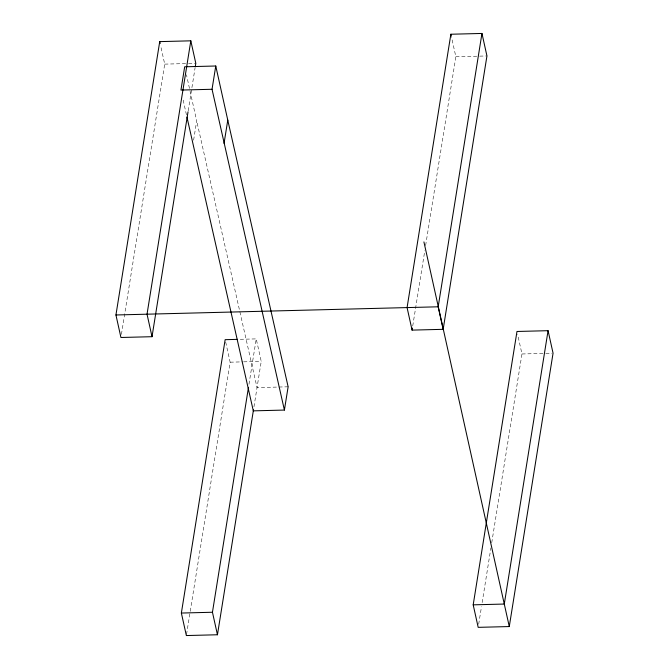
<?xml version="1.0" encoding="UTF-8"?>
<svg xmlns="http://www.w3.org/2000/svg" width="669" height="669" viewBox="0 0 669 669"><rect width="100%" height="100%" fill="white"/><g stroke="black" fill="none" stroke-linecap="round" stroke-linejoin="round"><path stroke-width="0.5" stroke-dasharray="3.35 2.51" d="M121.432 334.391L164.716 64.124L160.593 45.534M188.206 110.786L195.147 67.46M193.609 140.139L196.686 120.913L186.459 74.811M186.526 634.488L230.144 362.18L225.369 340.655M248.968 384.282L256.235 338.89L238.624 339.334M253.961 406.811L261.236 361.394L256.235 338.89M412.731 325.987L424.798 250.683M425.618 245.523L455.857 56.748L451.516 37.171M478.678 624.252L481.488 606.716M482.148 602.585L490.912 547.911M491.732 542.76L521.971 353.976L517.63 334.408M164.716 64.124L187.521 63.547M188.558 63.522L195.808 63.329M455.857 56.748L478.661 56.163M479.69 56.137L486.948 55.953M521.971 353.976L544.775 353.399M545.804 353.374L552.025 353.215M230.144 362.18L242.579 361.87M243.616 361.845L261.236 361.394M288.13 386.799L257.038 387.585L196.686 120.913M183.172 100.082L186.509 115.118"/><path stroke-width="1" d="M188.039 111.815L152.022 336.699L120.93 337.485L115.938 314.982L159.724 41.62L190.816 40.826L195.808 63.329L195.315 66.432M190.816 40.826L147.029 314.196L152.022 336.699M212.04 89.27L215.769 66.005L184.677 66.791L180.948 90.064L212.04 89.27L284.4 410.064L253.308 410.858L186.952 117.125M224.048 143.392L227.778 120.127L215.769 66.005M253.467 409.88L217.45 634.764L186.358 635.55L181.366 613.047L225.152 339.676L237.587 339.367M217.45 634.764L212.449 612.252L248.475 387.376M284.4 410.064L288.13 386.799L227.778 120.127M450.864 34.236L407.078 307.606L412.071 330.11L443.162 329.324L486.948 55.953L481.956 33.45L450.864 34.236L451.299 36.193M412.071 330.11L412.405 328.044M481.956 33.45L438.17 306.82L443.162 329.324M473.192 604.843L516.978 331.473L548.07 330.687L553.062 353.19L509.276 626.56L478.184 627.346L473.192 604.843L504.284 604.048L548.07 330.687M115.938 314.982L438.32 306.795M181.366 613.047L212.449 612.252M423.92 241.927L509.276 626.56M159.724 41.62L160.159 43.577"/></g></svg>
